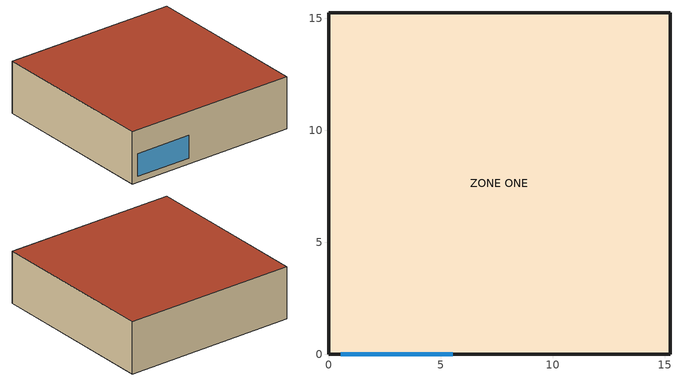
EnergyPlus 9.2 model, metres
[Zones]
ZONE ONE
 floor adiabatic (FLOOR): 15.24,0 0,0 0,15.24 15.24,15.24 z0
 wall outside (R13WALL): 0,0 15.24,0 15.24,15.24 0,15.24 0,0 z0:4.57
 window x2 (DoubleClear): 0.55,0 5.55,0 z0.5:2.5
 roof outside (ROOF31): 0,15.24 0,0 15.24,0 15.24,15.24 z4.57
[Building]
Simple One Zone w Windows: North Axis {deg}=0; Terrain=City; Loads Convergence Tolerance Value=0.04; Temperature Convergence Tolerance Value {deltaC}=0.004; Solar Distribution=MinimalShadowing; Maximum Number of Warmup Days=30; Minimum Number of Warmup Days=6
[Site:Location]
Turin: Latitude {deg}=45.22; Longitude {deg}=7.65; Time Zone {hr}=1; Elevation {m}=287
[Site:GroundTemperature:BuildingSurface]
18.89, 18.92, 19.02, 19.12, 19.21, 19.23, 19.07, 19.32, 19.09, 19.21, 19.13, 18.96
[Construction:WindowDataFile]
DoubleClear: C:\EnergyPlusV9-2-0\DataSets\Window5DataFile.dat
[Material:NoMass] Roughness=Rough; Thermal Absorptance=0.9; Solar Absorptance=0.75; Visible Absorptance=0.75
Name | Thermal Resistance {m2-K/W}
R13LAYER | 2.290965
R31LAYER | 5.456
[Material]
C5 - 4 IN HW CONCRETE: Roughness=MediumRough; Thickness {m}=0.101498; Conductivity {W/m-K}=1.729577; Density {kg/m3}=2242.585; Specific Heat {J/kg-K}=836.8; Thermal Absorptance=0.9; Solar Absorptance=0.65; Visible Absorptance=0.65
[Construction]
R13WALL: R13LAYER
FLOOR: C5 - 4 IN HW CONCRETE
ROOF31: R31LAYER
[People]
RoomPeople: Zone or ZoneList=ZONE ONE; Number of People Schedule=FMU_Peo_ZoneOne; Number of People Calculation Method=People; Number of People=1; Fraction Radiant=0.3; Sensible Heat Fraction=autocalculate; Activity Level Schedule=Sch Act; Carbon Dioxide Generation Rate {m3/s-W}=3.82e-08; Enable ASHRAE 55 Comfort Warnings=No; Mean Radiant Temperature Calculation Type=ZoneAveraged; Clothing Insulation Calculation Method=ClothingInsulationSchedule
[OtherEquipment]
OthEqu_ZoneOne: Fuel Type=None; Zone or ZoneList=ZONE ONE; Schedule=FMU_OthEqu_ZoneOne; Design Level Calculation Method=EquipmentLevel; Design Level {W}=1; Fraction Latent=0; Fraction Radiant=0; Fraction Lost=0
[ExternalInterface:FunctionalMockupUnitExport:From:Variable]
Name | Output:Variable Index Key | Output:Variable | FMU Variable
 | Environment | Site Outdoor Air Drybulb Temperature | Tamb
 | ZONE ONE | Zone Mean Air Temperature | TRooMea
[ExternalInterface:FunctionalMockupUnitExport:To:Schedule] Initial Value=0
Name | Schedule | FMU Variable
 | FMU_Peo_ZoneOne | Peo
 | FMU_OthEqu_ZoneOne | Q
[Zone]
ZONE ONE: 0, 0, 0, 1, 1, autocalculate, autocalculate
[Schedule:Day:Hourly]
Day Sch Act: 130, 130, 130, 130, 130, 130, 130, 130, 130, 130, 130, 130, 130, 130, 130, 130, 130, 130, 130, 130, 130, 130, 130, 130
[Schedule:Week:Daily]
Wee Sch Act: Day Sch Act, Day Sch Act, Day Sch Act, Day Sch Act, Day Sch Act, Day Sch Act, Day Sch Act, Day Sch Act, Day Sch Act, Day Sch Act, Day Sch Act, Day Sch Act
[Schedule:Year]
Sch Act: Wee Sch Act, 1, 1, 12, 31
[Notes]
1ZoneUncontrolled_win_2.idf
Basic file description:  Basic test for EnergyPlus.  Resistive Walls.  Regular (no ground contact) floor.
Regular roof.  1 Window (X 2 multiplier)
Highlights:              Illustrates use of Window5DataFile.dat for Windows; Multiplier for Windows
Simulation Location/Run: Denver Stapleton Intl Arpt CO USA WMO=724690, 2 design days, 1 run period,
Run Control executes two design days (see RUN PERIOD object)
